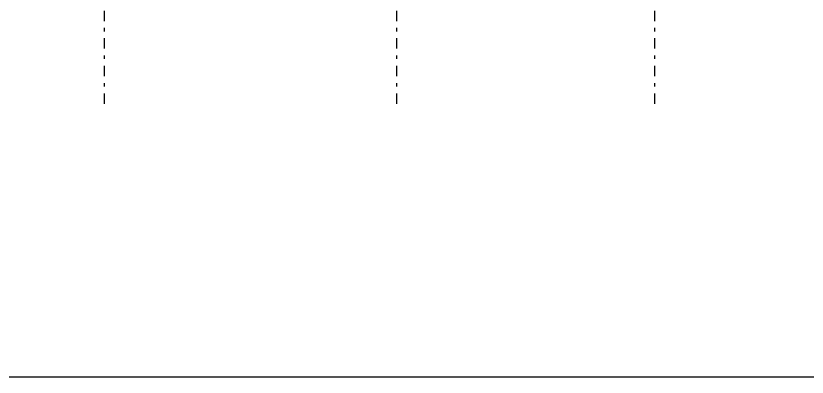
# Model space of a CAD drawing. Header units: millimetres. Extents: x 3781 to 4924, y 1639 to 1721.
# Drawn here: x 4776.64 to 4799.65, y 1639.4 to 1649.9 of the extents above; entities that cross this region are included whole.
import ezdxf

# ---------------------------------------------------------------- set-up
doc = ezdxf.new("R2010")
doc.units = ezdxf.units.MM
doc.linetypes.add('CENTER', pattern=[0.7, 0.3, -0.2, 0, -0.2])
doc.layers.add('1amobla', color=2, linetype='Continuous')
doc.layers.add('EJE-ESTRUCTURA', color=1, linetype='CENTER')
doc.layers.add('Muro', color=4, linetype='Continuous', lineweight=40)

# ---------------------------------------------------------------- blocks, each defined once
blk = doc.blocks.new('Estructura cubierta')
at = {"layer": 'EJE-ESTRUCTURA'}
for p, q in [((1962.5, -5855.354), (1962.5, -5914.914)), ((1971, -5855.354), (1971, -5914.914)), ((1978.498, -5855.354), (1978.498, -5914.914)), ((1978.498, -5855.354), (1978.498, -5914.914))]:
    blk.add_line(p, q, dxfattribs=at)

msp = doc.modelspace()

# ---------------------------------------------------------------- linework, layer by layer
at = {"layer": '1amobla', "color": 7, "linetype": 'Continuous', "ltscale": 0.3, "true_color": 0xffffff}
msp.add_lwpolyline([(4756.639, 1712.387), (4815.087, 1712.387), (4815.087, 1639.402), (4756.639, 1639.402)], close=True, dxfattribs=at)

# ---------------------------------------------------------------- block references
at = {"layer": 'Muro'}
msp.add_blockref('Estructura cubierta', (2816.708, 7562.202), dxfattribs=at)

doc.saveas('drawing.dxf')
